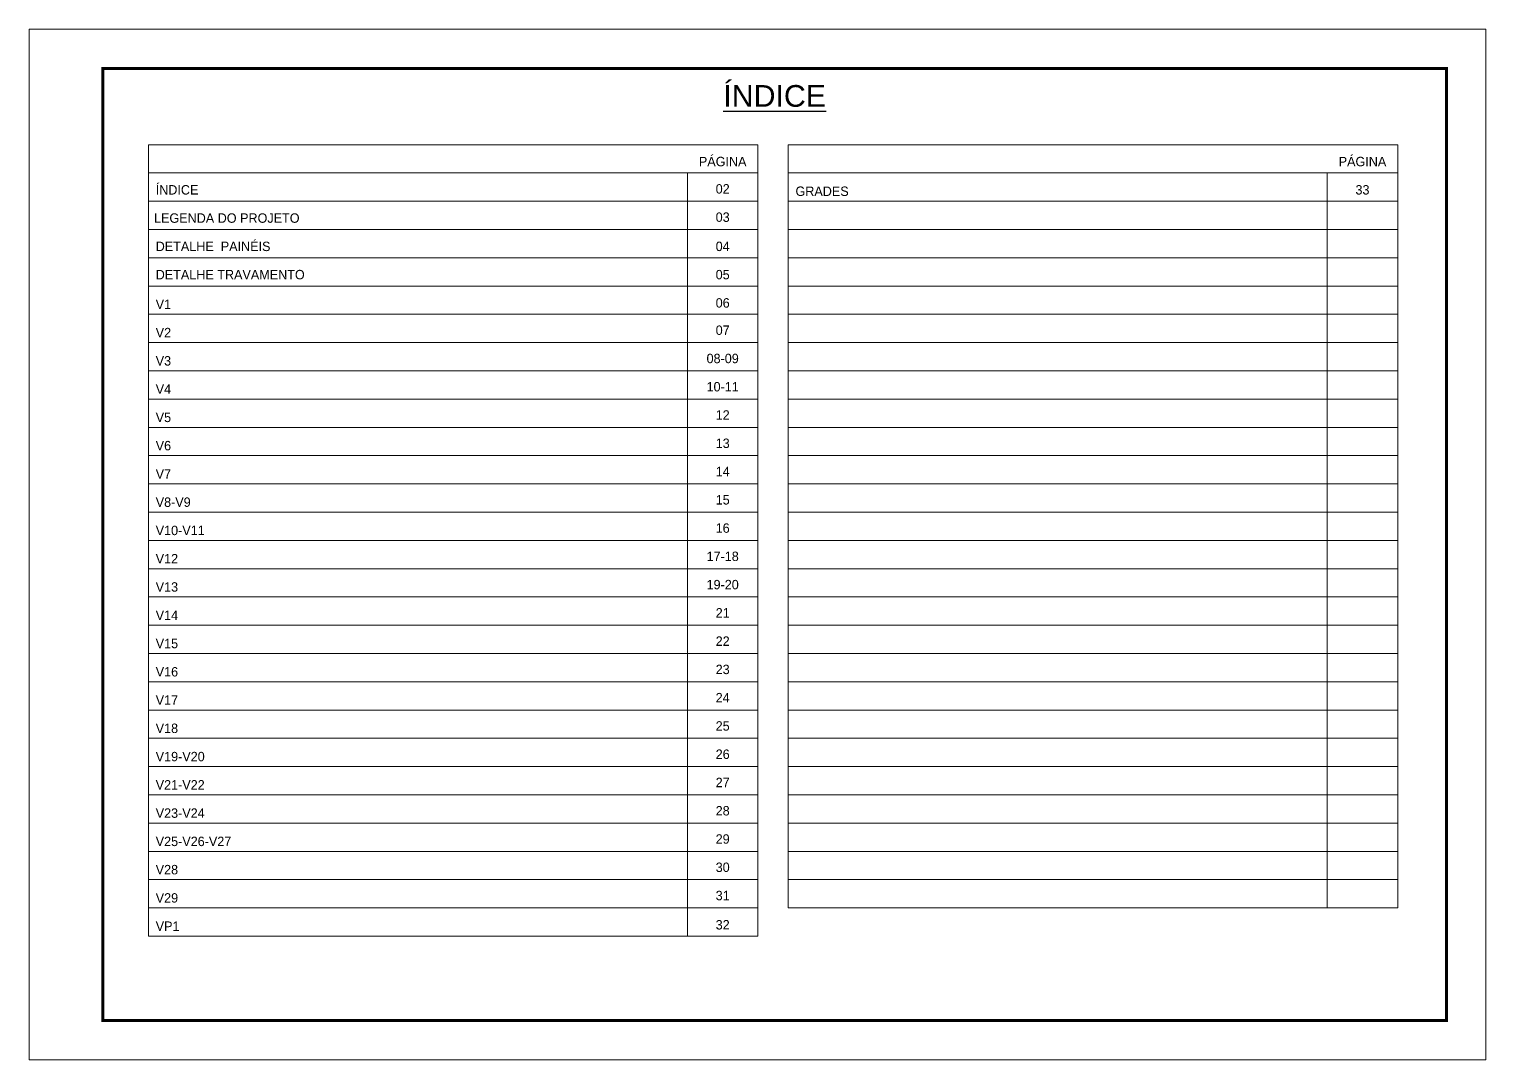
# Model space of a CAD drawing. Extents: x -10448 to -1189, y -11772 to 17235.
# Drawn here: x -8850 to -7365, y 15794 to 16844 of the extents above; entities that cross this region are included whole.
import ezdxf
from ezdxf.enums import TextEntityAlignment as Align

# ---------------------------------------------------------------- set-up
doc = ezdxf.new("R2010")
doc.units = 0
doc.layers.add('CARIMBO', color=255, linetype='Continuous', lineweight=9)
doc.layers.add('Folhas', color=255, linetype='Continuous', lineweight=9)
doc.styles.add('ARIAL', font='arial.ttf')
doc.styles.add('Tecnologia', font='')
doc.styles.get('Tecnologia').set_extended_font_data('Forgotten Futurist')

msp = doc.modelspace()

# ---------------------------------------------------------------- linework, layer by layer
at = {"layer": 'CARIMBO'}
for p, q in [((-8728.26, 16726.54), (-8106.87, 16726.54)), ((-8728.26, 16726.54), (-8106.87, 16726.54)), ((-8728.26, 16726.54), (-8728.26, 15920.24)), ((-8106.87, 16726.54), (-8106.87, 15920.24)), ((-8076.05, 16726.54), (-7454.66, 16726.54)), ((-8076.05, 16726.54), (-7454.66, 16726.54)), ((-8076.05, 16726.54), (-8076.05, 15949.04)), ((-7454.66, 16726.54), (-7454.66, 15949.04)), ((-8728.26, 16697.74), (-8106.87, 16697.74)), ((-8728.26, 16697.74), (-8106.87, 16697.74)), ((-8728.26, 16697.74), (-8106.87, 16697.74)), ((-8178.69, 16697.74), (-8178.69, 15920.24)), ((-8076.05, 16697.74), (-7454.66, 16697.74)), ((-8076.05, 16697.74), (-7454.66, 16697.74)), ((-8076.05, 16697.74), (-7454.66, 16697.74)), ((-7526.48, 16697.74), (-7526.48, 15949.04)), ((-8728.26, 16668.95), (-8106.87, 16668.95)), ((-8076.05, 16668.95), (-7454.66, 16668.95)), ((-8728.26, 16640.15), (-8106.87, 16640.15)), ((-8076.05, 16640.15), (-7454.66, 16640.15)), ((-8728.26, 16611.35), (-8106.87, 16611.35)), ((-8728.26, 16611.35), (-8106.87, 16611.35)), ((-8076.05, 16611.35), (-7454.66, 16611.35)), ((-8076.05, 16611.35), (-7454.66, 16611.35)), ((-8728.26, 16582.56), (-8106.87, 16582.56)), ((-8728.26, 16582.56), (-8106.87, 16582.56)), ((-8728.26, 16582.56), (-8106.87, 16582.56)), ((-8076.05, 16582.56), (-7454.66, 16582.56)), ((-8076.05, 16582.56), (-7454.66, 16582.56)), ((-8076.05, 16582.56), (-7454.66, 16582.56)), ((-8728.26, 16553.76), (-8106.87, 16553.76)), ((-8076.05, 16553.76), (-7454.66, 16553.76)), ((-8728.26, 16524.97), (-8106.87, 16524.97)), ((-8076.05, 16524.97), (-7454.66, 16524.97)), ((-8728.26, 16496.17), (-8106.87, 16496.17)), ((-8076.05, 16496.17), (-7454.66, 16496.17)), ((-8728.26, 16467.37), (-8106.87, 16467.37)), ((-8076.05, 16467.37), (-7454.66, 16467.37)), ((-8728.26, 16438.58), (-8106.87, 16438.58)), ((-8076.05, 16438.58), (-7454.66, 16438.58)), ((-8728.26, 16409.78), (-8106.87, 16409.78)), ((-8076.05, 16409.78), (-7454.66, 16409.78)), ((-8728.26, 16380.98), (-8106.87, 16380.98)), ((-8076.05, 16380.98), (-7454.66, 16380.98)), ((-8728.26, 16352.19), (-8106.87, 16352.19)), ((-8076.05, 16352.19), (-7454.66, 16352.19)), ((-8728.26, 16323.39), (-8106.87, 16323.39)), ((-8076.05, 16323.39), (-7454.66, 16323.39)), ((-8728.26, 16294.6), (-8106.87, 16294.6)), ((-8076.05, 16294.6), (-7454.66, 16294.6)), ((-8728.26, 16265.8), (-8106.87, 16265.8)), ((-8076.05, 16265.8), (-7454.66, 16265.8)), ((-8728.26, 16237), (-8106.87, 16237)), ((-8076.05, 16237), (-7454.66, 16237)), ((-8728.26, 16208.21), (-8106.87, 16208.21)), ((-8076.05, 16208.21), (-7454.66, 16208.21)), ((-8728.26, 16179.41), (-8106.87, 16179.41)), ((-8076.05, 16179.41), (-7454.66, 16179.41)), ((-8728.26, 16150.61), (-8106.87, 16150.61)), ((-8076.05, 16150.61), (-7454.66, 16150.61)), ((-8728.26, 16121.82), (-8106.87, 16121.82)), ((-8076.05, 16121.82), (-7454.66, 16121.82)), ((-8728.26, 16093.02), (-8106.87, 16093.02)), ((-8076.05, 16093.02), (-7454.66, 16093.02)), ((-8728.26, 16064.23), (-8106.87, 16064.23)), ((-8728.26, 16064.23), (-8106.87, 16064.23)), ((-8076.05, 16064.23), (-7454.66, 16064.23)), ((-8076.05, 16064.23), (-7454.66, 16064.23)), ((-8728.26, 16035.43), (-8106.87, 16035.43)), ((-8076.05, 16035.43), (-7454.66, 16035.43)), ((-8728.26, 16006.63), (-8106.87, 16006.63)), ((-8728.26, 16006.63), (-8106.87, 16006.63)), ((-8728.26, 16006.63), (-8106.87, 16006.63)), ((-8076.05, 16006.63), (-7454.66, 16006.63)), ((-8728.26, 15977.84), (-8106.87, 15977.84)), ((-8076.05, 15977.84), (-7454.66, 15977.84)), ((-8728.26, 15949.04), (-8106.87, 15949.04)), ((-8728.26, 15949.04), (-8106.87, 15949.04)), ((-8728.26, 15949.04), (-8106.87, 15949.04)), ((-8076.05, 15949.04), (-7454.66, 15949.04)), ((-8076.05, 15949.04), (-7454.66, 15949.04)), ((-8728.26, 15920.24), (-8106.87, 15920.24))]:
    msp.add_line(p, q, dxfattribs=at)
at = {"layer": 'Folhas'}
msp.add_lwpolyline([(-8849.78, 15794.23), (-7364.78, 15794.23), (-7364.78, 16844.23), (-8849.78, 16844.23)], close=True, dxfattribs=at)
at = {"layer": 'Folhas', "color": 30, "const_width": 3}
msp.add_lwpolyline([(-8774.78, 15834.23), (-7404.78, 15834.23), (-7404.78, 16804.23), (-8774.78, 16804.23)], close=True, dxfattribs=at)

# ---------------------------------------------------------------- texts
at = {"color": 0, "linetype": 'Continuous', "ltscale": 5, "style": 'ARIAL'}
msp.add_text('%%UÍNDICE', height=22.118, dxfattribs=at).set_placement((-8089.78, 16765.15), align=Align.CENTER)
at = {"layer": 'CARIMBO', "style": 'Tecnologia'}
for s, p in [('PÁGINA', (-8142.78, 16704.55)), ('PÁGINA', (-7490.57, 16704.55)), ('02', (-8142.78, 16676.72)), ('33', (-7490.57, 16675.75)), ('03', (-8142.78, 16647.92)), ('04', (-8142.78, 16618.16)), ('05', (-8142.78, 16589.36)), ('06', (-8142.78, 16560.57)), ('07', (-8142.78, 16532.74)), ('08-09', (-8142.78, 16503.94)), ('10-11', (-8142.78, 16475.15)), ('12', (-8142.78, 16446.35)), ('13', (-8142.78, 16417.55)), ('14', (-8142.78, 16388.76)), ('15', (-8142.78, 16359.96)), ('16', (-8142.78, 16331.16)), ('17-18', (-8142.78, 16302.37)), ('19-20', (-8142.78, 16273.57)), ('21', (-8142.78, 16244.78)), ('22', (-8142.78, 16215.98)), ('23', (-8142.78, 16187.18)), ('24', (-8142.78, 16158.39)), ('25', (-8142.78, 16129.59)), ('26', (-8142.78, 16100.79)), ('27', (-8142.78, 16072)), ('28', (-8142.78, 16043.2)), ('29', (-8142.78, 16014.41)), ('30', (-8142.78, 15985.61)), ('31', (-8142.78, 15956.81)), ('32', (-8142.78, 15927.05))]:
    msp.add_text(s, height=9.599, dxfattribs=at).set_placement(p, align=Align.CENTER)
for s, height, p in [('ÍNDICE', 9.599, (-8720.76, 16675.75)), ('GRADES', 9.599, (-8068.55, 16674.31)), ('LEGENDA DO PROJETO', 9.5987, (-8722.47, 16646.96)), ('DETALHE  PAINÉIS', 9.5987, (-8720.76, 16618.16)), ('DETALHE TRAVAMENTO', 9.5987, (-8720.76, 16589.36)), ('V1', 9.599, (-8720.76, 16559.12)), ('V2', 9.599, (-8720.76, 16530.33)), ('V3', 9.599, (-8720.76, 16501.53)), ('V4', 9.599, (-8720.76, 16472.74)), ('V5', 9.599, (-8720.76, 16443.94)), ('V6', 9.599, (-8720.76, 16415.14)), ('V7', 9.599, (-8720.76, 16386.35)), ('V8-V9', 9.599, (-8720.76, 16357.55)), ('V10-V11', 9.599, (-8720.76, 16328.75)), ('V12', 9.599, (-8720.76, 16299.96)), ('V13', 9.599, (-8720.76, 16271.16)), ('V14', 9.599, (-8720.76, 16242.37)), ('V15', 9.599, (-8720.76, 16213.57)), ('V16', 9.599, (-8720.76, 16184.77)), ('V17', 9.599, (-8720.76, 16155.98)), ('V18', 9.599, (-8720.76, 16127.18)), ('V19-V20', 9.599, (-8720.76, 16098.38)), ('V21-V22', 9.599, (-8720.76, 16069.59)), ('V23-V24', 9.599, (-8720.76, 16040.79)), ('V25-V26-V27', 9.5987, (-8720.76, 16012)), ('V28', 9.599, (-8720.76, 15983.2)), ('V29', 9.599, (-8720.76, 15954.4)), ('VP1 ', 9.599, (-8720.76, 15925.61))]:
    msp.add_text(s, height=height, dxfattribs=at).set_placement(p)

doc.saveas('drawing.dxf')
